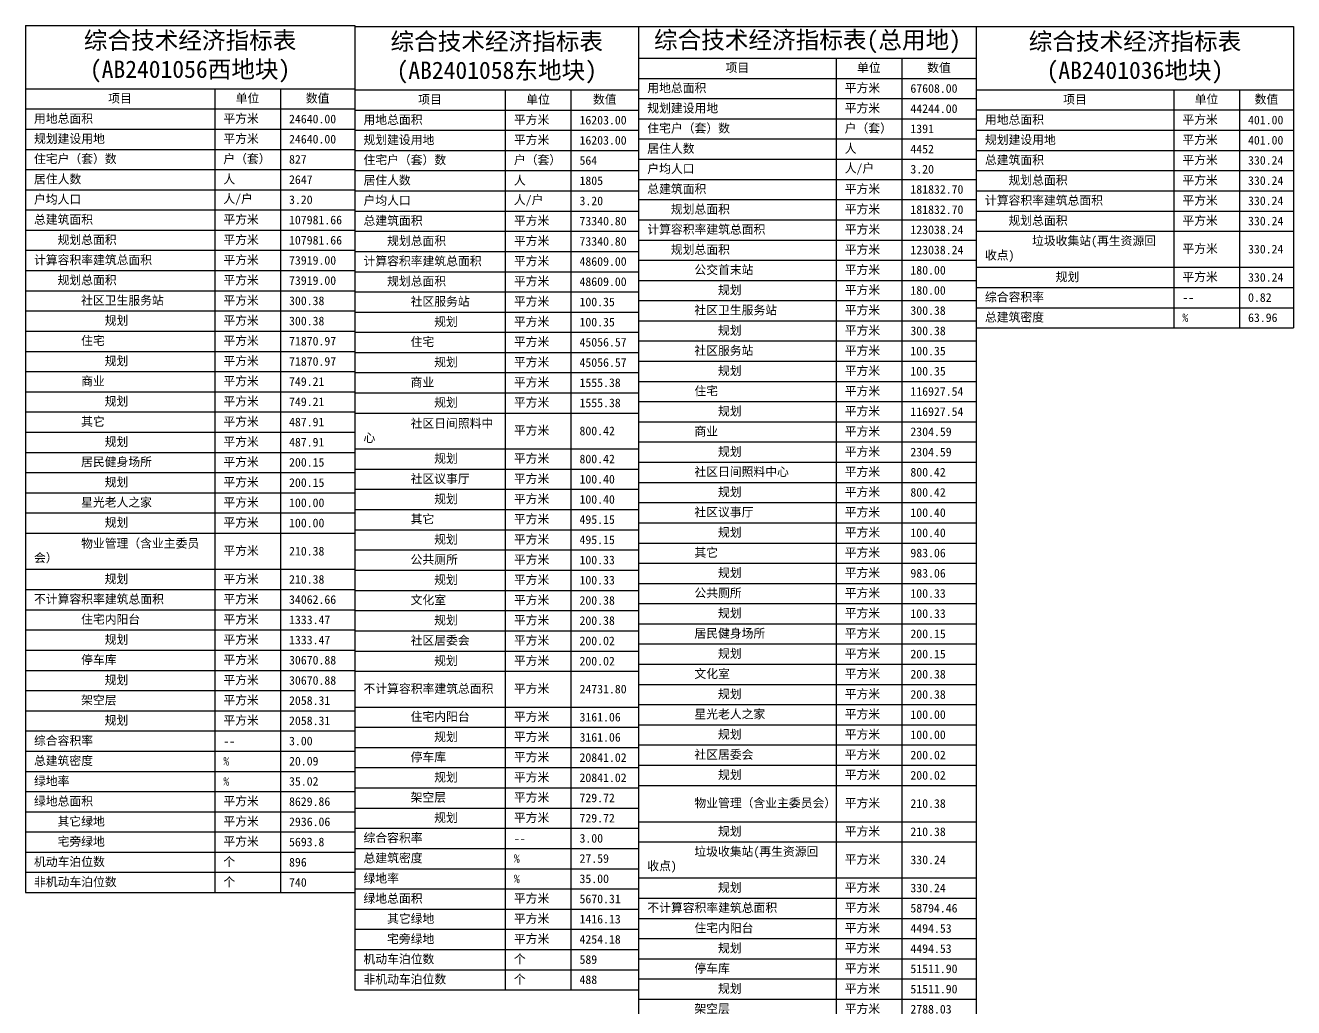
# Model space of a CAD drawing. Extents: x -83084 to 31773731, y -158416 to 241421036.
# Drawn here: x 31775.9 to 31922.4, y 241827.4 to 241940.9 of the extents above; entities that cross this region are included whole.
import ezdxf

# ---------------------------------------------------------------- set-up
doc = ezdxf.new("R2010")
doc.units = 0
doc.header["$LTSCALE"] = 1000
doc.header["$MEASUREMENT"] = 0
doc.layers.add('GZ_BJT_指标表', color=7, linetype='Continuous')
doc.styles.add('表头', font='')
doc.styles.add('表数据', font='')
doc.styles.add('表标题', font='')
doc.styles.get('表头').set_extended_font_data('SimSun')
doc.styles.get('表数据').set_extended_font_data('SimSun')
doc.styles.get('表标题').set_extended_font_data('SimSun')

# ---------------------------------------------------------------- blocks, each defined once
blk = doc.blocks.new('*T99')
at = {"layer": 'GZ_BJT_指标表', "color": 0, "linetype": 'ByBlock', "lineweight": -2, "transparency": 16777216}
for p, q in [((0, 0), (36.66, 0)), ((0, 0), (0, -34.82)), ((36.66, 0), (36.66, -34.82)), ((0, -7.32), (36.66, -7.32)), ((22.8, -7.32), (22.8, -34.82)), ((30.39, -7.32), (30.39, -34.82)), ((0, -9.65), (36.66, -9.65)), ((0, -11.98), (36.66, -11.98)), ((0, -14.32), (36.66, -14.32)), ((0, -16.65), (36.66, -16.65)), ((0, -18.98), (36.66, -18.98)), ((0, -21.32), (36.66, -21.32)), ((0, -23.65), (36.66, -23.65)), ((0, -27.82), (36.66, -27.82)), ((0, -30.15), (36.66, -30.15)), ((0, -32.49), (36.66, -32.49)), ((0, -34.82), (36.66, -34.82))]:
    blk.add_line(p, q, dxfattribs=at)
at = {"layer": 'GZ_BJT_指标表', "color": 0, "transparency": 16777216}
for s, insert, char_height, width, attachment_point, style in [('综合技术经济指标表(AB2401036地块)', (18.33, -3.66), 2, 34.6603, 5, '表标题'), ('项目', (11.4, -8.48), 1, 20.7995, 5, '表头'), ('单位', (26.59, -8.48), 1, 5.588, 5, '表头'), ('数值', (33.52, -8.48), 1, 4.2729, 5, '表头'), ('用地总面积', (1, -10.82), 1, 20.7995, 4, '表数据'), ('平方米', (23.8, -10.82), 1, 5.588, 4, '表数据'), ('401.00', (31.39, -10.82), 1, 4.2729, 4, '表数据'), ('规划建设用地', (1, -13.15), 1, 20.7995, 4, '表数据'), ('平方米', (23.8, -13.15), 1, 5.588, 4, '表数据'), ('401.00', (31.39, -13.15), 1, 4.2729, 4, '表数据'), ('总建筑面积', (1, -15.48), 1, 20.7995, 4, '表数据'), ('平方米', (23.8, -15.48), 1, 5.588, 4, '表数据'), ('330.24', (31.39, -15.48), 1, 4.2729, 4, '表数据'), ('    规划总面积', (1, -17.82), 1, 20.7995, 4, '表数据'), ('平方米', (23.8, -17.82), 1, 5.588, 4, '表数据'), ('330.24', (31.39, -17.82), 1, 4.2729, 4, '表数据'), ('计算容积率建筑总面积', (1, -20.15), 1, 20.7995, 4, '表数据'), ('平方米', (23.8, -20.15), 1, 5.588, 4, '表数据'), ('330.24', (31.39, -20.15), 1, 4.2729, 4, '表数据'), ('    规划总面积', (1, -22.48), 1, 20.7995, 4, '表数据'), ('平方米', (23.8, -22.48), 1, 5.588, 4, '表数据'), ('330.24', (31.39, -22.48), 1, 4.2729, 4, '表数据'), ('        垃圾收集站(再生资源回收点)', (1, -25.73), 1, 20.7995, 4, '表数据'), ('平方米', (23.8, -25.73), 1, 5.588, 4, '表数据'), ('330.24', (31.39, -25.73), 1, 4.2729, 4, '表数据'), ('            规划', (1, -28.99), 1, 20.7995, 4, '表数据'), ('平方米', (23.8, -28.99), 1, 5.588, 4, '表数据'), ('330.24', (31.39, -28.99), 1, 4.2729, 4, '表数据'), ('综合容积率', (1, -31.32), 1, 20.7995, 4, '表数据'), ('--', (23.8, -31.32), 1, 5.588, 4, '表数据'), ('0.82', (31.39, -31.32), 1, 4.2729, 4, '表数据'), ('总建筑密度', (1, -33.65), 1, 20.7995, 4, '表数据'), ('%', (23.8, -33.65), 1, 5.588, 4, '表数据'), ('63.96', (31.39, -33.65), 1, 4.2729, 4, '表数据')]:
    blk.add_mtext(s, dxfattribs=dict(at, insert=insert, char_height=char_height, width=width, attachment_point=attachment_point, style=style))
blk = doc.blocks.new('*T103')
at = {"layer": 'GZ_BJT_指标表', "color": 0, "linetype": 'ByBlock', "lineweight": -2, "transparency": 16777216}
for p, q in [((0, 0), (38.06, 0)), ((0, 0), (0, -100.17)), ((38.06, 0), (38.06, -100.17)), ((0, -7.32), (38.06, -7.32)), ((21.87, -7.32), (21.87, -100.17)), ((29.46, -7.32), (29.46, -100.17)), ((0, -9.65), (38.06, -9.65)), ((0, -11.98), (38.06, -11.98)), ((0, -14.32), (38.06, -14.32)), ((0, -16.65), (38.06, -16.65)), ((0, -18.98), (38.06, -18.98)), ((0, -21.32), (38.06, -21.32)), ((0, -23.65), (38.06, -23.65)), ((0, -25.98), (38.06, -25.98)), ((0, -28.32), (38.06, -28.32)), ((0, -30.65), (38.06, -30.65)), ((0, -32.98), (38.06, -32.98)), ((0, -35.32), (38.06, -35.32)), ((0, -37.65), (38.06, -37.65)), ((0, -39.98), (38.06, -39.98)), ((0, -42.32), (38.06, -42.32)), ((0, -44.65), (38.06, -44.65)), ((0, -46.98), (38.06, -46.98)), ((0, -49.32), (38.06, -49.32)), ((0, -51.65), (38.06, -51.65)), ((0, -53.98), (38.06, -53.98)), ((0, -56.32), (38.06, -56.32)), ((0, -58.65), (38.06, -58.65)), ((0, -62.83), (38.06, -62.83)), ((0, -65.17), (38.06, -65.17)), ((0, -67.5), (38.06, -67.5)), ((0, -69.83), (38.06, -69.83)), ((0, -72.17), (38.06, -72.17)), ((0, -74.5), (38.06, -74.5)), ((0, -76.83), (38.06, -76.83)), ((0, -79.17), (38.06, -79.17)), ((0, -81.5), (38.06, -81.5)), ((0, -83.83), (38.06, -83.83)), ((0, -86.17), (38.06, -86.17)), ((0, -88.5), (38.06, -88.5)), ((0, -90.83), (38.06, -90.83)), ((0, -93.17), (38.06, -93.17)), ((0, -95.5), (38.06, -95.5)), ((0, -97.83), (38.06, -97.83)), ((0, -100.17), (38.06, -100.17))]:
    blk.add_line(p, q, dxfattribs=at)
at = {"layer": 'GZ_BJT_指标表', "color": 0, "transparency": 16777216}
for s, insert, char_height, width, attachment_point, style in [('综合技术经济指标表(AB2401056西地块)', (19.03, -3.66), 2, 36.0607, 5, '表标题'), ('项目', (10.93, -8.48), 1, 19.869, 5, '表头'), ('单位', (25.66, -8.48), 1, 5.588, 5, '表头'), ('数值', (33.76, -8.48), 1, 6.6037, 5, '表头'), ('用地总面积', (1, -10.82), 1, 19.869, 4, '表数据'), ('平方米', (22.87, -10.82), 1, 5.588, 4, '表数据'), ('24640.00', (30.46, -10.82), 1, 6.6037, 4, '表数据'), ('规划建设用地', (1, -13.15), 1, 19.869, 4, '表数据'), ('平方米', (22.87, -13.15), 1, 5.588, 4, '表数据'), ('24640.00', (30.46, -13.15), 1, 6.6037, 4, '表数据'), ('住宅户（套）数', (1, -15.48), 1, 19.869, 4, '表数据'), ('户（套）', (22.87, -15.48), 1, 5.588, 4, '表数据'), ('827', (30.46, -15.48), 1, 6.6037, 4, '表数据'), ('居住人数', (1, -17.82), 1, 19.869, 4, '表数据'), ('人', (22.87, -17.82), 1, 5.588, 4, '表数据'), ('2647', (30.46, -17.82), 1, 6.6037, 4, '表数据'), ('户均人口', (1, -20.15), 1, 19.869, 4, '表数据'), ('人/户', (22.87, -20.15), 1, 5.588, 4, '表数据'), ('3.20', (30.46, -20.15), 1, 6.6037, 4, '表数据'), ('总建筑面积', (1, -22.48), 1, 19.869, 4, '表数据'), ('平方米', (22.87, -22.48), 1, 5.588, 4, '表数据'), ('107981.66', (30.46, -22.48), 1, 6.6037, 4, '表数据'), ('    规划总面积', (1, -24.82), 1, 19.869, 4, '表数据'), ('平方米', (22.87, -24.82), 1, 5.588, 4, '表数据'), ('107981.66', (30.46, -24.82), 1, 6.6037, 4, '表数据'), ('计算容积率建筑总面积', (1, -27.15), 1, 19.869, 4, '表数据'), ('平方米', (22.87, -27.15), 1, 5.588, 4, '表数据'), ('73919.00', (30.46, -27.15), 1, 6.6037, 4, '表数据'), ('    规划总面积', (1, -29.48), 1, 19.869, 4, '表数据'), ('平方米', (22.87, -29.48), 1, 5.588, 4, '表数据'), ('73919.00', (30.46, -29.48), 1, 6.6037, 4, '表数据'), ('        社区卫生服务站', (1, -31.82), 1, 19.869, 4, '表数据'), ('平方米', (22.87, -31.82), 1, 5.588, 4, '表数据'), ('300.38', (30.46, -31.82), 1, 6.6037, 4, '表数据'), ('            规划', (1, -34.15), 1, 19.869, 4, '表数据'), ('平方米', (22.87, -34.15), 1, 5.588, 4, '表数据'), ('300.38', (30.46, -34.15), 1, 6.6037, 4, '表数据'), ('        住宅', (1, -36.48), 1, 19.869, 4, '表数据'), ('平方米', (22.87, -36.48), 1, 5.588, 4, '表数据'), ('71870.97', (30.46, -36.48), 1, 6.6037, 4, '表数据'), ('            规划', (1, -38.82), 1, 19.869, 4, '表数据'), ('平方米', (22.87, -38.82), 1, 5.588, 4, '表数据'), ('71870.97', (30.46, -38.82), 1, 6.6037, 4, '表数据'), ('        商业', (1, -41.15), 1, 19.869, 4, '表数据'), ('平方米', (22.87, -41.15), 1, 5.588, 4, '表数据'), ('749.21', (30.46, -41.15), 1, 6.6037, 4, '表数据'), ('            规划', (1, -43.48), 1, 19.869, 4, '表数据'), ('平方米', (22.87, -43.48), 1, 5.588, 4, '表数据'), ('749.21', (30.46, -43.48), 1, 6.6037, 4, '表数据'), ('        其它', (1, -45.82), 1, 19.869, 4, '表数据'), ('平方米', (22.87, -45.82), 1, 5.588, 4, '表数据'), ('487.91', (30.46, -45.82), 1, 6.6037, 4, '表数据'), ('            规划', (1, -48.15), 1, 19.869, 4, '表数据'), ('平方米', (22.87, -48.15), 1, 5.588, 4, '表数据'), ('487.91', (30.46, -48.15), 1, 6.6037, 4, '表数据'), ('        居民健身场所', (1, -50.48), 1, 19.869, 4, '表数据'), ('平方米', (22.87, -50.48), 1, 5.588, 4, '表数据'), ('200.15', (30.46, -50.48), 1, 6.6037, 4, '表数据'), ('            规划', (1, -52.82), 1, 19.869, 4, '表数据'), ('平方米', (22.87, -52.82), 1, 5.588, 4, '表数据'), ('200.15', (30.46, -52.82), 1, 6.6037, 4, '表数据'), ('        星光老人之家', (1, -55.15), 1, 19.869, 4, '表数据'), ('平方米', (22.87, -55.15), 1, 5.588, 4, '表数据'), ('100.00', (30.46, -55.15), 1, 6.6037, 4, '表数据'), ('            规划', (1, -57.48), 1, 19.869, 4, '表数据'), ('平方米', (22.87, -57.48), 1, 5.588, 4, '表数据'), ('100.00', (30.46, -57.48), 1, 6.6037, 4, '表数据'), ('        物业管理（含业主委员会）', (1, -60.74), 1, 19.869, 4, '表数据'), ('平方米', (22.87, -60.74), 1, 5.588, 4, '表数据'), ('210.38', (30.46, -60.74), 1, 6.6037, 4, '表数据'), ('            规划', (1, -64), 1, 19.869, 4, '表数据'), ('平方米', (22.87, -64), 1, 5.588, 4, '表数据'), ('210.38', (30.46, -64), 1, 6.6037, 4, '表数据'), ('不计算容积率建筑总面积', (1, -66.33), 1, 19.869, 4, '表数据'), ('平方米', (22.87, -66.33), 1, 5.588, 4, '表数据'), ('34062.66', (30.46, -66.33), 1, 6.6037, 4, '表数据'), ('        住宅内阳台', (1, -68.67), 1, 19.869, 4, '表数据'), ('平方米', (22.87, -68.67), 1, 5.588, 4, '表数据'), ('1333.47', (30.46, -68.67), 1, 6.6037, 4, '表数据'), ('            规划', (1, -71), 1, 19.869, 4, '表数据'), ('平方米', (22.87, -71), 1, 5.588, 4, '表数据'), ('1333.47', (30.46, -71), 1, 6.6037, 4, '表数据'), ('        停车库', (1, -73.33), 1, 19.869, 4, '表数据'), ('平方米', (22.87, -73.33), 1, 5.588, 4, '表数据'), ('30670.88', (30.46, -73.33), 1, 6.6037, 4, '表数据'), ('            规划', (1, -75.67), 1, 19.869, 4, '表数据'), ('平方米', (22.87, -75.67), 1, 5.588, 4, '表数据'), ('30670.88', (30.46, -75.67), 1, 6.6037, 4, '表数据'), ('        架空层', (1, -78), 1, 19.869, 4, '表数据'), ('平方米', (22.87, -78), 1, 5.588, 4, '表数据'), ('2058.31', (30.46, -78), 1, 6.6037, 4, '表数据'), ('            规划', (1, -80.33), 1, 19.869, 4, '表数据'), ('平方米', (22.87, -80.33), 1, 5.588, 4, '表数据'), ('2058.31', (30.46, -80.33), 1, 6.6037, 4, '表数据'), ('综合容积率', (1, -82.67), 1, 19.869, 4, '表数据'), ('--', (22.87, -82.67), 1, 5.588, 4, '表数据'), ('3.00', (30.46, -82.67), 1, 6.6037, 4, '表数据'), ('总建筑密度', (1, -85), 1, 19.869, 4, '表数据'), ('%', (22.87, -85), 1, 5.588, 4, '表数据'), ('20.09', (30.46, -85), 1, 6.6037, 4, '表数据'), ('绿地率', (1, -87.33), 1, 19.869, 4, '表数据'), ('%', (22.87, -87.33), 1, 5.588, 4, '表数据'), ('35.02', (30.46, -87.33), 1, 6.6037, 4, '表数据'), ('绿地总面积', (1, -89.67), 1, 19.869, 4, '表数据'), ('平方米', (22.87, -89.67), 1, 5.588, 4, '表数据'), ('8629.86', (30.46, -89.67), 1, 6.6037, 4, '表数据'), ('    其它绿地', (1, -92), 1, 19.869, 4, '表数据'), ('平方米', (22.87, -92), 1, 5.588, 4, '表数据'), ('2936.06', (30.46, -92), 1, 6.6037, 4, '表数据'), ('    宅旁绿地', (1, -94.33), 1, 19.869, 4, '表数据'), ('平方米', (22.87, -94.33), 1, 5.588, 4, '表数据'), ('5693.8', (30.46, -94.33), 1, 6.6037, 4, '表数据'), ('机动车泊位数', (1, -96.67), 1, 19.869, 4, '表数据'), ('个', (22.87, -96.67), 1, 5.588, 4, '表数据'), ('896', (30.46, -96.67), 1, 6.6037, 4, '表数据'), ('非机动车泊位数', (1, -99), 1, 19.869, 4, '表数据'), ('个', (22.87, -99), 1, 5.588, 4, '表数据'), ('740', (30.46, -99), 1, 6.6037, 4, '表数据')]:
    blk.add_mtext(s, dxfattribs=dict(at, insert=insert, char_height=char_height, width=width, attachment_point=attachment_point, style=style))
blk = doc.blocks.new('*T106')
at = {"layer": 'GZ_BJT_指标表', "color": 0, "linetype": 'ByBlock', "lineweight": -2, "transparency": 16777216}
for p, q in [((0, 0), (38.99, 0)), ((0, 0), (0, -135.7)), ((38.99, 0), (38.99, -135.7)), ((0, -3.67), (38.99, -3.67)), ((22.8, -3.67), (22.8, -135.7)), ((30.39, -3.67), (30.39, -135.7)), ((0, -6), (38.99, -6)), ((0, -8.33), (38.99, -8.33)), ((0, -10.67), (38.99, -10.67)), ((0, -13), (38.99, -13)), ((0, -15.33), (38.99, -15.33)), ((0, -17.67), (38.99, -17.67)), ((0, -20), (38.99, -20)), ((0, -22.33), (38.99, -22.33)), ((0, -24.67), (38.99, -24.67)), ((0, -27), (38.99, -27)), ((0, -29.33), (38.99, -29.33)), ((0, -31.67), (38.99, -31.67)), ((0, -34), (38.99, -34)), ((0, -36.33), (38.99, -36.33)), ((0, -38.67), (38.99, -38.67)), ((0, -41), (38.99, -41)), ((0, -43.33), (38.99, -43.33)), ((0, -45.67), (38.99, -45.67)), ((0, -48), (38.99, -48)), ((0, -50.33), (38.99, -50.33)), ((0, -52.67), (38.99, -52.67)), ((0, -55), (38.99, -55)), ((0, -57.33), (38.99, -57.33)), ((0, -59.67), (38.99, -59.67)), ((0, -62), (38.99, -62)), ((0, -64.33), (38.99, -64.33)), ((0, -66.67), (38.99, -66.67)), ((0, -69), (38.99, -69)), ((0, -71.33), (38.99, -71.33)), ((0, -73.67), (38.99, -73.67)), ((0, -76), (38.99, -76)), ((0, -78.33), (38.99, -78.33)), ((0, -80.67), (38.99, -80.67)), ((0, -83), (38.99, -83)), ((0, -85.34), (38.99, -85.34)), ((0, -87.68), (38.99, -87.68)), ((0, -91.86), (38.99, -91.86)), ((0, -94.19), (38.99, -94.19)), ((0, -98.36), (38.99, -98.36)), ((0, -100.7), (38.99, -100.7)), ((0, -103.03), (38.99, -103.03)), ((0, -105.36), (38.99, -105.36)), ((0, -107.7), (38.99, -107.7)), ((0, -110.03), (38.99, -110.03)), ((0, -112.36), (38.99, -112.36)), ((0, -114.7), (38.99, -114.7)), ((0, -117.03), (38.99, -117.03)), ((0, -119.36), (38.99, -119.36)), ((0, -121.7), (38.99, -121.7)), ((0, -124.03), (38.99, -124.03)), ((0, -126.36), (38.99, -126.36)), ((0, -128.7), (38.99, -128.7)), ((0, -131.03), (38.99, -131.03)), ((0, -133.36), (38.99, -133.36)), ((0, -135.7), (38.99, -135.7))]:
    blk.add_line(p, q, dxfattribs=at)
at = {"layer": 'GZ_BJT_指标表', "color": 0, "transparency": 16777216}
for s, insert, char_height, width, attachment_point, style in [('综合技术经济指标表(总用地)', (19.5, -1.83), 2, 36.9911, 5, '表标题'), ('项目', (11.4, -4.83), 1, 20.7995, 5, '表头'), ('单位', (26.59, -4.83), 1, 5.588, 5, '表头'), ('数值', (34.69, -4.83), 1, 6.6037, 5, '表头'), ('用地总面积', (1, -7.17), 1, 20.7995, 4, '表数据'), ('平方米', (23.8, -7.17), 1, 5.588, 4, '表数据'), ('67608.00', (31.39, -7.17), 1, 6.6037, 4, '表数据'), ('规划建设用地', (1, -9.5), 1, 20.7995, 4, '表数据'), ('平方米', (23.8, -9.5), 1, 5.588, 4, '表数据'), ('44244.00', (31.39, -9.5), 1, 6.6037, 4, '表数据'), ('住宅户（套）数', (1, -11.83), 1, 20.7995, 4, '表数据'), ('户（套）', (23.8, -11.83), 1, 5.588, 4, '表数据'), ('1391', (31.39, -11.83), 1, 6.6037, 4, '表数据'), ('居住人数', (1, -14.17), 1, 20.7995, 4, '表数据'), ('人', (23.8, -14.17), 1, 5.588, 4, '表数据'), ('4452', (31.39, -14.17), 1, 6.6037, 4, '表数据'), ('户均人口', (1, -16.5), 1, 20.7995, 4, '表数据'), ('人/户', (23.8, -16.5), 1, 5.588, 4, '表数据'), ('3.20', (31.39, -16.5), 1, 6.6037, 4, '表数据'), ('总建筑面积', (1, -18.83), 1, 20.7995, 4, '表数据'), ('平方米', (23.8, -18.83), 1, 5.588, 4, '表数据'), ('181832.70', (31.39, -18.83), 1, 6.6037, 4, '表数据'), ('    规划总面积', (1, -21.17), 1, 20.7995, 4, '表数据'), ('平方米', (23.8, -21.17), 1, 5.588, 4, '表数据'), ('181832.70', (31.39, -21.17), 1, 6.6037, 4, '表数据'), ('计算容积率建筑总面积', (1, -23.5), 1, 20.7995, 4, '表数据'), ('平方米', (23.8, -23.5), 1, 5.588, 4, '表数据'), ('123038.24', (31.39, -23.5), 1, 6.6037, 4, '表数据'), ('    规划总面积', (1, -25.83), 1, 20.7995, 4, '表数据'), ('平方米', (23.8, -25.83), 1, 5.588, 4, '表数据'), ('123038.24', (31.39, -25.83), 1, 6.6037, 4, '表数据'), ('        公交首末站', (1, -28.17), 1, 20.7995, 4, '表数据'), ('平方米', (23.8, -28.17), 1, 5.588, 4, '表数据'), ('180.00', (31.39, -28.17), 1, 6.6037, 4, '表数据'), ('            规划', (1, -30.5), 1, 20.7995, 4, '表数据'), ('平方米', (23.8, -30.5), 1, 5.588, 4, '表数据'), ('180.00', (31.39, -30.5), 1, 6.6037, 4, '表数据'), ('        社区卫生服务站', (1, -32.83), 1, 20.7995, 4, '表数据'), ('平方米', (23.8, -32.83), 1, 5.588, 4, '表数据'), ('300.38', (31.39, -32.83), 1, 6.6037, 4, '表数据'), ('            规划', (1, -35.17), 1, 20.7995, 4, '表数据'), ('平方米', (23.8, -35.17), 1, 5.588, 4, '表数据'), ('300.38', (31.39, -35.17), 1, 6.6037, 4, '表数据'), ('        社区服务站', (1, -37.5), 1, 20.7995, 4, '表数据'), ('平方米', (23.8, -37.5), 1, 5.588, 4, '表数据'), ('100.35', (31.39, -37.5), 1, 6.6037, 4, '表数据'), ('            规划', (1, -39.83), 1, 20.7995, 4, '表数据'), ('平方米', (23.8, -39.83), 1, 5.588, 4, '表数据'), ('100.35', (31.39, -39.83), 1, 6.6037, 4, '表数据'), ('        住宅', (1, -42.17), 1, 20.7995, 4, '表数据'), ('平方米', (23.8, -42.17), 1, 5.588, 4, '表数据'), ('116927.54', (31.39, -42.17), 1, 6.6037, 4, '表数据'), ('            规划', (1, -44.5), 1, 20.7995, 4, '表数据'), ('平方米', (23.8, -44.5), 1, 5.588, 4, '表数据'), ('116927.54', (31.39, -44.5), 1, 6.6037, 4, '表数据'), ('        商业', (1, -46.83), 1, 20.7995, 4, '表数据'), ('平方米', (23.8, -46.83), 1, 5.588, 4, '表数据'), ('2304.59', (31.39, -46.83), 1, 6.6037, 4, '表数据'), ('            规划', (1, -49.17), 1, 20.7995, 4, '表数据'), ('平方米', (23.8, -49.17), 1, 5.588, 4, '表数据'), ('2304.59', (31.39, -49.17), 1, 6.6037, 4, '表数据'), ('        社区日间照料中心', (1, -51.5), 1, 20.7995, 4, '表数据'), ('平方米', (23.8, -51.5), 1, 5.588, 4, '表数据'), ('800.42', (31.39, -51.5), 1, 6.6037, 4, '表数据'), ('            规划', (1, -53.83), 1, 20.7995, 4, '表数据'), ('平方米', (23.8, -53.83), 1, 5.588, 4, '表数据'), ('800.42', (31.39, -53.83), 1, 6.6037, 4, '表数据'), ('        社区议事厅', (1, -56.17), 1, 20.7995, 4, '表数据'), ('平方米', (23.8, -56.17), 1, 5.588, 4, '表数据'), ('100.40', (31.39, -56.17), 1, 6.6037, 4, '表数据'), ('            规划', (1, -58.5), 1, 20.7995, 4, '表数据'), ('平方米', (23.8, -58.5), 1, 5.588, 4, '表数据'), ('100.40', (31.39, -58.5), 1, 6.6037, 4, '表数据'), ('        其它', (1, -60.83), 1, 20.7995, 4, '表数据'), ('平方米', (23.8, -60.83), 1, 5.588, 4, '表数据'), ('983.06', (31.39, -60.83), 1, 6.6037, 4, '表数据'), ('            规划', (1, -63.17), 1, 20.7995, 4, '表数据'), ('平方米', (23.8, -63.17), 1, 5.588, 4, '表数据'), ('983.06', (31.39, -63.17), 1, 6.6037, 4, '表数据'), ('        公共厕所', (1, -65.5), 1, 20.7995, 4, '表数据'), ('平方米', (23.8, -65.5), 1, 5.588, 4, '表数据'), ('100.33', (31.39, -65.5), 1, 6.6037, 4, '表数据'), ('            规划', (1, -67.83), 1, 20.7995, 4, '表数据'), ('平方米', (23.8, -67.83), 1, 5.588, 4, '表数据'), ('100.33', (31.39, -67.83), 1, 6.6037, 4, '表数据'), ('        居民健身场所', (1, -70.17), 1, 20.7995, 4, '表数据'), ('平方米', (23.8, -70.17), 1, 5.588, 4, '表数据'), ('200.15', (31.39, -70.17), 1, 6.6037, 4, '表数据'), ('            规划', (1, -72.5), 1, 20.7995, 4, '表数据'), ('平方米', (23.8, -72.5), 1, 5.588, 4, '表数据'), ('200.15', (31.39, -72.5), 1, 6.6037, 4, '表数据'), ('        文化室', (1, -74.83), 1, 20.7995, 4, '表数据'), ('平方米', (23.8, -74.83), 1, 5.588, 4, '表数据'), ('200.38', (31.39, -74.83), 1, 6.6037, 4, '表数据'), ('            规划', (1, -77.17), 1, 20.7995, 4, '表数据'), ('平方米', (23.8, -77.17), 1, 5.588, 4, '表数据'), ('200.38', (31.39, -77.17), 1, 6.6037, 4, '表数据'), ('        星光老人之家', (1, -79.5), 1, 20.7995, 4, '表数据'), ('平方米', (23.8, -79.5), 1, 5.588, 4, '表数据'), ('100.00', (31.39, -79.5), 1, 6.6037, 4, '表数据'), ('            规划', (1, -81.83), 1, 20.7995, 4, '表数据'), ('平方米', (23.8, -81.83), 1, 5.588, 4, '表数据'), ('100.00', (31.39, -81.83), 1, 6.6037, 4, '表数据'), ('        社区居委会', (1, -84.17), 1, 20.7995, 4, '表数据'), ('平方米', (23.8, -84.17), 1, 5.588, 4, '表数据'), ('200.02', (31.39, -84.17), 1, 6.6037, 4, '表数据'), ('            规划', (1, -86.51), 1, 20.7995, 4, '表数据'), ('平方米', (23.8, -86.51), 1, 5.588, 4, '表数据'), ('200.02', (31.39, -86.51), 1, 6.6037, 4, '表数据'), ('        物业管理（含业主委员会）', (1, -89.77), 1, 20.7995, 4, '表数据'), ('平方米', (23.8, -89.77), 1, 5.588, 4, '表数据'), ('210.38', (31.39, -89.77), 1, 6.6037, 4, '表数据'), ('            规划', (1, -93.03), 1, 20.7995, 4, '表数据'), ('平方米', (23.8, -93.03), 1, 5.588, 4, '表数据'), ('210.38', (31.39, -93.03), 1, 6.6037, 4, '表数据'), ('        垃圾收集站(再生资源回收点)', (1, -96.28), 1, 20.7995, 4, '表数据'), ('平方米', (23.8, -96.28), 1, 5.588, 4, '表数据'), ('330.24', (31.39, -96.28), 1, 6.6037, 4, '表数据'), ('            规划', (1, -99.53), 1, 20.7995, 4, '表数据'), ('平方米', (23.8, -99.53), 1, 5.588, 4, '表数据'), ('330.24', (31.39, -99.53), 1, 6.6037, 4, '表数据'), ('不计算容积率建筑总面积', (1, -101.86), 1, 20.7995, 4, '表数据'), ('平方米', (23.8, -101.86), 1, 5.588, 4, '表数据'), ('58794.46', (31.39, -101.86), 1, 6.6037, 4, '表数据'), ('        住宅内阳台', (1, -104.2), 1, 20.7995, 4, '表数据'), ('平方米', (23.8, -104.2), 1, 5.588, 4, '表数据'), ('4494.53', (31.39, -104.2), 1, 6.6037, 4, '表数据'), ('            规划', (1, -106.53), 1, 20.7995, 4, '表数据'), ('平方米', (23.8, -106.53), 1, 5.588, 4, '表数据'), ('4494.53', (31.39, -106.53), 1, 6.6037, 4, '表数据'), ('        停车库', (1, -108.86), 1, 20.7995, 4, '表数据'), ('平方米', (23.8, -108.86), 1, 5.588, 4, '表数据'), ('51511.90', (31.39, -108.86), 1, 6.6037, 4, '表数据'), ('            规划', (1, -111.2), 1, 20.7995, 4, '表数据'), ('平方米', (23.8, -111.2), 1, 5.588, 4, '表数据'), ('51511.90', (31.39, -111.2), 1, 6.6037, 4, '表数据'), ('        架空层', (1, -113.53), 1, 20.7995, 4, '表数据'), ('平方米', (23.8, -113.53), 1, 5.588, 4, '表数据'), ('2788.03', (31.39, -113.53), 1, 6.6037, 4, '表数据'), ('            规划', (1, -115.86), 1, 20.7995, 4, '表数据'), ('平方米', (23.8, -115.86), 1, 5.588, 4, '表数据'), ('2788.03', (31.39, -115.86), 1, 6.6037, 4, '表数据'), ('综合容积率', (1, -118.2), 1, 20.7995, 4, '表数据'), ('--', (23.8, -118.2), 1, 5.588, 4, '表数据'), ('2.78', (31.39, -118.2), 1, 6.6037, 4, '表数据'), ('总建筑密度', (1, -120.53), 1, 20.7995, 4, '表数据'), ('%', (23.8, -120.53), 1, 5.588, 4, '表数据'), ('22.28', (31.39, -120.53), 1, 6.6037, 4, '表数据'), ('绿地率', (1, -122.86), 1, 20.7995, 4, '表数据'), ('%', (23.8, -122.86), 1, 5.588, 4, '表数据'), ('32.32', (31.39, -122.86), 1, 6.6037, 4, '表数据'), ('绿地总面积', (1, -125.2), 1, 20.7995, 4, '表数据'), ('平方米', (23.8, -125.2), 1, 5.588, 4, '表数据'), ('14300.17', (31.39, -125.2), 1, 6.6037, 4, '表数据'), ('    其它绿地', (1, -127.53), 1, 20.7995, 4, '表数据'), ('平方米', (23.8, -127.53), 1, 5.588, 4, '表数据'), ('4352.19', (31.39, -127.53), 1, 6.6037, 4, '表数据'), ('    宅旁绿地', (1, -129.86), 1, 20.7995, 4, '表数据'), ('平方米', (23.8, -129.86), 1, 5.588, 4, '表数据'), ('9947.98', (31.39, -129.86), 1, 6.6037, 4, '表数据'), ('机动车泊位数', (1, -132.2), 1, 20.7995, 4, '表数据'), ('个', (23.8, -132.2), 1, 5.588, 4, '表数据'), ('1485', (31.39, -132.2), 1, 6.6037, 4, '表数据'), ('非机动车泊位数', (1, -134.53), 1, 20.7995, 4, '表数据'), ('个', (23.8, -134.53), 1, 5.588, 4, '表数据'), ('1228', (31.39, -134.53), 1, 6.6037, 4, '表数据')]:
    blk.add_mtext(s, dxfattribs=dict(at, insert=insert, char_height=char_height, width=width, attachment_point=attachment_point, style=style))
blk = doc.blocks.new('*T107')
at = {"layer": 'GZ_BJT_指标表', "color": 0, "linetype": 'ByBlock', "lineweight": -2, "transparency": 16777216}
for p, q in [((0, 0), (32.78, 0)), ((0, 0), (0, -111.29)), ((32.78, 0), (32.78, -111.29)), ((0, -7.33), (32.78, -7.33)), ((17.37, -7.33), (17.37, -111.29)), ((24.95, -7.33), (24.95, -111.29)), ((0, -9.66), (32.78, -9.66)), ((0, -11.99), (32.78, -11.99)), ((0, -14.33), (32.78, -14.33)), ((0, -16.66), (32.78, -16.66)), ((0, -18.99), (32.78, -18.99)), ((0, -21.33), (32.78, -21.33)), ((0, -23.66), (32.78, -23.66)), ((0, -25.99), (32.78, -25.99)), ((0, -28.33), (32.78, -28.33)), ((0, -30.66), (32.78, -30.66)), ((0, -32.99), (32.78, -32.99)), ((0, -35.33), (32.78, -35.33)), ((0, -37.66), (32.78, -37.66)), ((0, -39.99), (32.78, -39.99)), ((0, -42.33), (32.78, -42.33)), ((0, -44.66), (32.78, -44.66)), ((0, -48.81), (32.78, -48.81)), ((0, -51.14), (32.78, -51.14)), ((0, -53.47), (32.78, -53.47)), ((0, -55.81), (32.78, -55.81)), ((0, -58.14), (32.78, -58.14)), ((0, -60.47), (32.78, -60.47)), ((0, -62.81), (32.78, -62.81)), ((0, -65.14), (32.78, -65.14)), ((0, -67.47), (32.78, -67.47)), ((0, -69.81), (32.78, -69.81)), ((0, -72.15), (32.78, -72.15)), ((0, -74.49), (32.78, -74.49)), ((0, -78.62), (32.78, -78.62)), ((0, -80.96), (32.78, -80.96)), ((0, -83.29), (32.78, -83.29)), ((0, -85.62), (32.78, -85.62)), ((0, -87.96), (32.78, -87.96)), ((0, -90.29), (32.78, -90.29)), ((0, -92.62), (32.78, -92.62)), ((0, -94.96), (32.78, -94.96)), ((0, -97.29), (32.78, -97.29)), ((0, -99.62), (32.78, -99.62)), ((0, -101.96), (32.78, -101.96)), ((0, -104.29), (32.78, -104.29)), ((0, -106.62), (32.78, -106.62)), ((0, -108.96), (32.78, -108.96)), ((0, -111.29), (32.78, -111.29))]:
    blk.add_line(p, q, dxfattribs=at)
at = {"layer": 'GZ_BJT_指标表', "color": 0, "transparency": 16777216}
for s, insert, char_height, width, attachment_point, style in [('综合技术经济指标表(AB2401058东地块)', (16.39, -3.66), 2, 30.7817, 5, '表标题'), ('项目', (8.68, -8.49), 1, 15.367, 5, '表头'), ('单位', (21.16, -8.49), 1, 5.588, 5, '表头'), ('数值', (28.87, -8.49), 1, 5.8267, 5, '表头'), ('用地总面积', (1, -10.83), 1, 15.367, 4, '表数据'), ('平方米', (18.37, -10.83), 1, 5.588, 4, '表数据'), ('16203.00', (25.95, -10.83), 1, 5.8267, 4, '表数据'), ('规划建设用地', (1, -13.16), 1, 15.367, 4, '表数据'), ('平方米', (18.37, -13.16), 1, 5.588, 4, '表数据'), ('16203.00', (25.95, -13.16), 1, 5.8267, 4, '表数据'), ('住宅户（套）数', (1, -15.49), 1, 15.367, 4, '表数据'), ('户（套）', (18.37, -15.49), 1, 5.588, 4, '表数据'), ('564', (25.95, -15.49), 1, 5.8267, 4, '表数据'), ('居住人数', (1, -17.83), 1, 15.367, 4, '表数据'), ('人', (18.37, -17.83), 1, 5.588, 4, '表数据'), ('1805', (25.95, -17.83), 1, 5.8267, 4, '表数据'), ('户均人口', (1, -20.16), 1, 15.367, 4, '表数据'), ('人/户', (18.37, -20.16), 1, 5.588, 4, '表数据'), ('3.20', (25.95, -20.16), 1, 5.8267, 4, '表数据'), ('总建筑面积', (1, -22.49), 1, 15.367, 4, '表数据'), ('平方米', (18.37, -22.49), 1, 5.588, 4, '表数据'), ('73340.80', (25.95, -22.49), 1, 5.8267, 4, '表数据'), ('    规划总面积', (1, -24.83), 1, 15.367, 4, '表数据'), ('平方米', (18.37, -24.83), 1, 5.588, 4, '表数据'), ('73340.80', (25.95, -24.83), 1, 5.8267, 4, '表数据'), ('计算容积率建筑总面积', (1, -27.16), 1, 15.367, 4, '表数据'), ('平方米', (18.37, -27.16), 1, 5.588, 4, '表数据'), ('48609.00', (25.95, -27.16), 1, 5.8267, 4, '表数据'), ('    规划总面积', (1, -29.49), 1, 15.367, 4, '表数据'), ('平方米', (18.37, -29.49), 1, 5.588, 4, '表数据'), ('48609.00', (25.95, -29.49), 1, 5.8267, 4, '表数据'), ('        社区服务站', (1, -31.83), 1, 15.367, 4, '表数据'), ('平方米', (18.37, -31.83), 1, 5.588, 4, '表数据'), ('100.35', (25.95, -31.83), 1, 5.8267, 4, '表数据'), ('            规划', (1, -34.16), 1, 15.367, 4, '表数据'), ('平方米', (18.37, -34.16), 1, 5.588, 4, '表数据'), ('100.35', (25.95, -34.16), 1, 5.8267, 4, '表数据'), ('        住宅', (1, -36.49), 1, 15.367, 4, '表数据'), ('平方米', (18.37, -36.49), 1, 5.588, 4, '表数据'), ('45056.57', (25.95, -36.49), 1, 5.8267, 4, '表数据'), ('            规划', (1, -38.83), 1, 15.367, 4, '表数据'), ('平方米', (18.37, -38.83), 1, 5.588, 4, '表数据'), ('45056.57', (25.95, -38.83), 1, 5.8267, 4, '表数据'), ('        商业', (1, -41.16), 1, 15.367, 4, '表数据'), ('平方米', (18.37, -41.16), 1, 5.588, 4, '表数据'), ('1555.38', (25.95, -41.16), 1, 5.8267, 4, '表数据'), ('            规划', (1, -43.49), 1, 15.367, 4, '表数据'), ('平方米', (18.37, -43.49), 1, 5.588, 4, '表数据'), ('1555.38', (25.95, -43.49), 1, 5.8267, 4, '表数据'), ('        社区日间照料中心', (1, -46.73), 1, 15.367, 4, '表数据'), ('平方米', (18.37, -46.73), 1, 5.588, 4, '表数据'), ('800.42', (25.95, -46.73), 1, 5.8267, 4, '表数据'), ('            规划', (1, -49.97), 1, 15.367, 4, '表数据'), ('平方米', (18.37, -49.97), 1, 5.588, 4, '表数据'), ('800.42', (25.95, -49.97), 1, 5.8267, 4, '表数据'), ('        社区议事厅', (1, -52.31), 1, 15.367, 4, '表数据'), ('平方米', (18.37, -52.31), 1, 5.588, 4, '表数据'), ('100.40', (25.95, -52.31), 1, 5.8267, 4, '表数据'), ('            规划', (1, -54.64), 1, 15.367, 4, '表数据'), ('平方米', (18.37, -54.64), 1, 5.588, 4, '表数据'), ('100.40', (25.95, -54.64), 1, 5.8267, 4, '表数据'), ('        其它', (1, -56.97), 1, 15.367, 4, '表数据'), ('平方米', (18.37, -56.97), 1, 5.588, 4, '表数据'), ('495.15', (25.95, -56.97), 1, 5.8267, 4, '表数据'), ('            规划', (1, -59.31), 1, 15.367, 4, '表数据'), ('平方米', (18.37, -59.31), 1, 5.588, 4, '表数据'), ('495.15', (25.95, -59.31), 1, 5.8267, 4, '表数据'), ('        公共厕所', (1, -61.64), 1, 15.367, 4, '表数据'), ('平方米', (18.37, -61.64), 1, 5.588, 4, '表数据'), ('100.33', (25.95, -61.64), 1, 5.8267, 4, '表数据'), ('            规划', (1, -63.97), 1, 15.367, 4, '表数据'), ('平方米', (18.37, -63.97), 1, 5.588, 4, '表数据'), ('100.33', (25.95, -63.97), 1, 5.8267, 4, '表数据'), ('        文化室', (1, -66.31), 1, 15.367, 4, '表数据'), ('平方米', (18.37, -66.31), 1, 5.588, 4, '表数据'), ('200.38', (25.95, -66.31), 1, 5.8267, 4, '表数据'), ('            规划', (1, -68.64), 1, 15.367, 4, '表数据'), ('平方米', (18.37, -68.64), 1, 5.588, 4, '表数据'), ('200.38', (25.95, -68.64), 1, 5.8267, 4, '表数据'), ('        社区居委会', (1, -70.98), 1, 15.367, 4, '表数据'), ('平方米', (18.37, -70.98), 1, 5.588, 4, '表数据'), ('200.02', (25.95, -70.98), 1, 5.8267, 4, '表数据'), ('            规划', (1, -73.32), 1, 15.367, 4, '表数据'), ('平方米', (18.37, -73.32), 1, 5.588, 4, '表数据'), ('200.02', (25.95, -73.32), 1, 5.8267, 4, '表数据'), ('不计算容积率建筑总面积', (1, -76.55), 1, 15.367, 4, '表数据'), ('平方米', (18.37, -76.55), 1, 5.588, 4, '表数据'), ('24731.80', (25.95, -76.55), 1, 5.8267, 4, '表数据'), ('        住宅内阳台', (1, -79.79), 1, 15.367, 4, '表数据'), ('平方米', (18.37, -79.79), 1, 5.588, 4, '表数据'), ('3161.06', (25.95, -79.79), 1, 5.8267, 4, '表数据'), ('            规划', (1, -82.12), 1, 15.367, 4, '表数据'), ('平方米', (18.37, -82.12), 1, 5.588, 4, '表数据'), ('3161.06', (25.95, -82.12), 1, 5.8267, 4, '表数据'), ('        停车库', (1, -84.46), 1, 15.367, 4, '表数据'), ('平方米', (18.37, -84.46), 1, 5.588, 4, '表数据'), ('20841.02', (25.95, -84.46), 1, 5.8267, 4, '表数据'), ('            规划', (1, -86.79), 1, 15.367, 4, '表数据'), ('平方米', (18.37, -86.79), 1, 5.588, 4, '表数据'), ('20841.02', (25.95, -86.79), 1, 5.8267, 4, '表数据'), ('        架空层', (1, -89.12), 1, 15.367, 4, '表数据'), ('平方米', (18.37, -89.12), 1, 5.588, 4, '表数据'), ('729.72', (25.95, -89.12), 1, 5.8267, 4, '表数据'), ('            规划', (1, -91.46), 1, 15.367, 4, '表数据'), ('平方米', (18.37, -91.46), 1, 5.588, 4, '表数据'), ('729.72', (25.95, -91.46), 1, 5.8267, 4, '表数据'), ('综合容积率', (1, -93.79), 1, 15.367, 4, '表数据'), ('3.00', (25.95, -93.79), 1, 5.8267, 4, '表数据'), ('--', (18.37, -93.79), 1, 5.588, 4, '表数据'), ('总建筑密度', (1, -96.12), 1, 15.367, 4, '表数据'), ('%', (18.37, -96.12), 1, 5.588, 4, '表数据'), ('27.59', (25.95, -96.12), 1, 5.8267, 4, '表数据'), ('绿地率', (1, -98.46), 1, 15.367, 4, '表数据'), ('%', (18.37, -98.46), 1, 5.588, 4, '表数据'), ('35.00', (25.95, -98.46), 1, 5.8267, 4, '表数据'), ('绿地总面积', (1, -100.79), 1, 15.367, 4, '表数据'), ('平方米', (18.37, -100.79), 1, 5.588, 4, '表数据'), ('5670.31', (25.95, -100.79), 1, 5.8267, 4, '表数据'), ('    其它绿地', (1, -103.12), 1, 15.367, 4, '表数据'), ('平方米', (18.37, -103.12), 1, 5.588, 4, '表数据'), ('1416.13', (25.95, -103.12), 1, 5.8267, 4, '表数据'), ('    宅旁绿地', (1, -105.46), 1, 15.367, 4, '表数据'), ('平方米', (18.37, -105.46), 1, 5.588, 4, '表数据'), ('4254.18', (25.95, -105.46), 1, 5.8267, 4, '表数据'), ('机动车泊位数', (1, -107.79), 1, 15.367, 4, '表数据'), ('个', (18.37, -107.79), 1, 5.588, 4, '表数据'), ('589', (25.95, -107.79), 1, 5.8267, 4, '表数据'), ('非机动车泊位数', (1, -110.12), 1, 15.367, 4, '表数据'), ('个', (18.37, -110.12), 1, 5.588, 4, '表数据'), ('488', (25.95, -110.12), 1, 5.8267, 4, '表数据')]:
    blk.add_mtext(s, dxfattribs=dict(at, insert=insert, char_height=char_height, width=width, attachment_point=attachment_point, style=style))

msp = doc.modelspace()

# ---------------------------------------------------------------- block references
for name, p in [('*T103', (31775.9, 241940.9)), ('*T107', (31813.96, 241940.78)), ('*T106', (31846.74, 241940.78)), ('*T99', (31885.74, 241940.78))]:
    msp.add_blockref(name, p)

doc.saveas('drawing.dxf')
